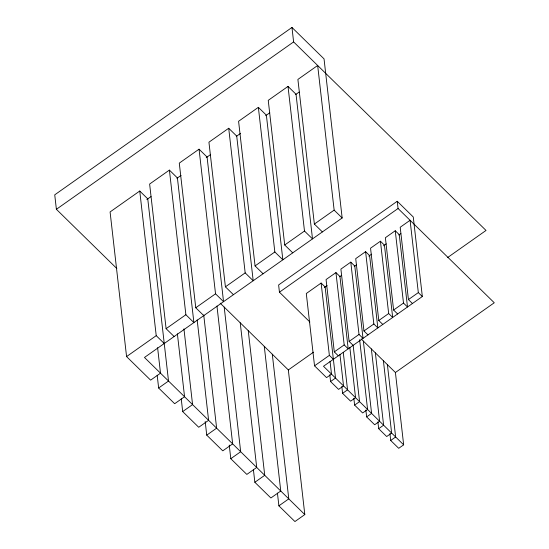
<?xml version="1.0" encoding="UTF-8"?>
<svg xmlns="http://www.w3.org/2000/svg" width="549" height="549" viewBox="0 0 549 549"><rect width="100%" height="100%" fill="white"/><g stroke="black" fill="none" stroke-linecap="round" stroke-linejoin="round"><path stroke-width="0.82" d="M277.437 493.077L278.892 505.842L294.93 521.55L304.812 514.578L144.469 357.461L342.157 217.974L324.034 58.873L291.965 27.45L54.735 194.833L56.389 209.299L116.855 268.557M56.389 209.299L293.612 41.916L291.965 27.45M177.382 333.778L184.56 396.742L174.671 403.714L158.64 388.006L168.522 381.027L147.763 198.875L139.741 191.018L110.088 211.941L126.572 356.582L150.618 380.148L160.507 373.176L157.597 347.647M169.394 170.094L185.878 314.735L193.893 322.592L177.416 177.951L169.394 170.094L149.63 184.045L166.107 328.686L174.122 336.537M199.054 149.177L215.531 293.811L223.546 301.669L207.069 157.028L199.054 149.177L179.283 163.122L195.76 307.763L203.775 315.613M228.707 128.253L245.183 272.887L253.199 280.745L236.722 136.104L228.707 128.253L208.936 142.198L225.413 286.839L233.428 294.689M258.359 107.33L274.836 251.964L282.852 259.821L266.375 115.18L258.359 107.33L238.589 121.274L255.065 265.915L263.088 273.766M288.012 86.406L304.489 231.04L312.505 238.897L296.028 94.256L288.012 86.406L268.241 100.35L284.718 244.991L292.741 252.849M146.851 199.52L151.044 196.563M176.888 178.322L181.081 175.364M206.232 157.618L210.418 154.667M236.269 136.427L240.455 133.469M265.606 115.722L269.799 112.765M295.643 94.531L299.136 92.067M126.572 356.582L156.225 335.659L139.741 191.018M166.107 328.686L185.878 314.735M195.76 307.763L215.531 293.811M225.413 286.839L245.183 272.887M255.065 265.915L274.836 251.964M284.718 244.991L304.489 231.04M314.371 224.067L334.142 210.116L317.665 65.482L297.894 79.427L314.371 224.067L322.393 231.925M389.92 433.655L390.696 440.463L398.718 448.32L403.659 444.834L323.485 366.272L422.332 296.529L413.267 216.979L397.236 201.27L278.618 284.958L279.441 292.192L309.89 322.023M279.441 292.192L398.059 208.503L397.236 201.27M339.941 354.434L343.53 385.913L338.589 389.399L330.567 381.548L335.514 378.055L325.132 286.983L321.124 283.051L306.294 293.516L314.536 365.833L326.559 377.616L331.507 374.13L330.052 361.366M335.947 272.592L344.189 344.909L348.196 348.841L339.955 276.518L335.947 272.592L326.065 279.565L334.307 351.888L338.314 355.814M350.777 262.134L359.019 334.451L363.026 338.376L354.784 266.059L350.777 262.134L340.895 269.106L349.13 341.423L353.137 345.348M365.6 251.668L373.842 323.985L377.849 327.918L369.614 255.594L365.6 251.668L355.718 258.641L363.96 330.965L367.967 334.89M380.43 241.21L388.671 313.527L392.679 317.452L384.437 245.135L380.43 241.21L370.548 248.182L378.783 320.499L382.79 324.425M395.253 230.745L403.494 303.062L407.502 306.994L399.267 234.67L395.253 230.745L385.371 237.717L393.612 310.041L397.62 313.966M324.294 287.573L327.08 285.604M339.611 276.765L341.698 275.289M354.229 266.45L356.315 264.975M368.846 256.136L371.632 254.173M383.463 245.822L386.249 243.859M398.78 235.02L400.866 233.545M197.166 319.909L208.606 420.308L198.724 427.28L182.687 411.572L192.575 404.599L183.949 328.872M304.812 514.578L288.335 369.937L313.479 352.197M447.6 257.556L486.023 230.45L293.612 41.916M216.958 306.047L232.659 443.873L222.777 450.846L206.74 435.137L216.629 428.165L203.734 315.009M314.536 365.833L329.366 355.375L321.124 283.051M334.307 351.888L344.189 344.909M349.13 341.423L359.019 334.451M363.96 330.965L373.842 323.985M378.783 320.499L388.671 313.527M393.612 310.041L403.494 303.062M408.435 299.576L418.324 292.603L410.082 220.286L400.2 227.259L408.435 299.576L412.443 303.508M240.229 322.805L256.712 467.439L246.824 474.418L230.793 458.703L240.675 451.731L224.198 307.09M349.837 347.496L355.553 397.696L350.612 401.182L342.597 393.331L347.538 389.845L343.269 352.403M403.659 444.834L395.417 372.51L494.265 302.767L398.059 208.503M359.629 339.714L367.583 409.479L362.635 412.965L354.62 405.114L359.561 401.628L353.165 345.472M264.282 346.371L280.759 491.012L270.877 497.984L254.846 482.269L264.728 475.297L248.251 330.663M371.364 348.944L379.606 421.261L374.665 424.754L366.65 416.897L371.591 413.411L363.349 341.087M383.394 360.727L391.629 433.044L386.688 436.537L378.673 428.68L383.614 425.194L375.372 352.877M278.892 505.842L288.781 498.863L272.297 354.229M390.696 440.463L395.637 436.977L387.402 364.66M334.142 210.116L342.157 217.974M418.324 292.603L422.332 296.529M361.146 338.932L395.417 372.51M329.366 355.375L333.373 359.3M220.19 303.165L288.335 369.937M156.225 335.659L164.24 343.516M377.897 421.872L378.673 428.68M365.874 410.089L366.65 416.897M353.844 398.306L354.62 405.114M341.821 386.523L342.597 393.331M329.791 374.741L330.567 381.548M253.391 469.512L254.846 482.269M229.242 445.095L230.793 458.703M205.189 421.522L206.74 435.137M181.239 398.807L182.687 411.572M157.186 375.241L158.64 388.006"/></g></svg>
